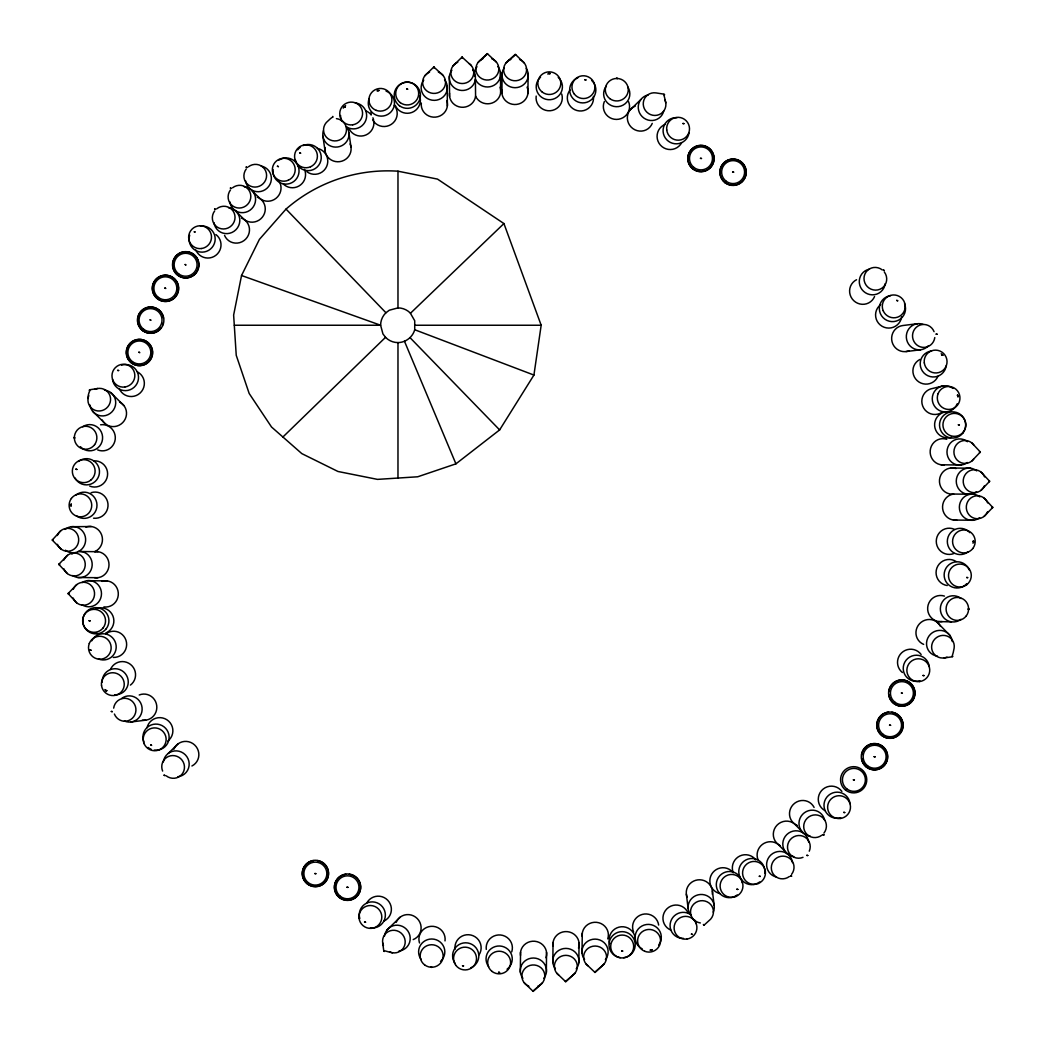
<?xml version="1.0" encoding="UTF-8"?>
<svg xmlns="http://www.w3.org/2000/svg" width="1045" height="1045" viewBox="0 0 1045 1045"><rect width="100%" height="100%" fill="white"/><g stroke="black" fill="none" stroke-linecap="round" stroke-linejoin="round"><path stroke-width="1.5" d="M89.138 390.229C91.333 389.485 87.832 392.358 88.028 398.498M501.913 93.397L502.109 73.268M527.921 93.606L528.117 73.49M520.345 972.229L520.541 952.099M546.352 972.438L546.548 952.322M552.844 962.615L553.04 942.499M578.852 962.824L579.048 942.708M582.013 953.327L582.287 933.185M952.87 656.365C951.12 656.691 952.609 657.044 954.137 648.122A11.495 11.168 -44.5 0 0 942.694 635.399A11.495 11.168 -44.5 0 0 931.827 649.232A11.495 11.168 -44.5 0 0 947.044 657.148M414.721 329.737L414.721 320.75L410.241 312.977A17.347 17.347 0 0 0 397.975 307.896L389.289 310.221L385.696 312.977A17.347 17.347 0 0 0 380.615 325.243L382.94 333.917L385.696 337.509A17.347 17.347 0 0 0 397.975 342.59C405.643 342.551 412.697 337.13 414.721 329.737L533.93 375.064L499.628 429.913L455.92 463.849L417.726 476.781L377.493 479.381L337.966 471.478L301.822 453.621L271.53 427.013L249.167 393.469L236.235 355.287L233.636 315.054L241.539 275.514L259.408 239.383L286.017 209.091A154.438 154.438 0 0 1 397.975 171.197L437.502 179.1L503.925 223.565L541.166 325.243L533.93 375.064M664.659 94.755C663.105 94.651 663.575 92.208 665.796 102.893M60.741 530.769L52.25 540.056L60.963 549.004M67.481 555.326L58.807 564.313L67.337 573.561M971.68 461.145L980.354 452.028L971.824 442.91M980.981 490.379L989.654 481.275L981.137 472.157M984.076 516.413L992.75 507.439L984.22 498.191M704.134 925.086L703.35 924.498L704.043 925.178L708.863 920.776A11.495 11.195 -7.7 0 0 709.085 903.011A11.495 11.195 -7.7 0 0 691.437 907.517A11.495 11.195 -7.7 0 0 700.346 922.944M58.899 564.065L59.761 564.313L58.899 564.679M76.781 584.573L68.108 593.547L76.638 602.795M989.471 481.732L988.701 481.262L989.563 481.04M992.645 507.674L991.796 507.295L992.659 507.073M332.806 116.4C333.107 118.281 334.139 114.767 327.96 120.972A11.495 11.195 -8.9 0 0 328.091 138.737A11.495 11.195 -8.9 0 0 345.647 133.878A11.495 11.195 -8.9 0 0 336.425 118.634M424.884 75.697L433.832 66.984L443.119 75.475M433.597 67.076L433.975 67.938L434.211 67.076M453.099 65.796L462.047 57.096L471.321 65.587M461.812 57.188L462.19 58.05L462.412 57.188M480.282 60.231L487.257 53.595L496.401 62.086M478.179 62.308L487.597 53.778M168.284 753.393L177.977 743.909M282.908 437.006L385.553 337.313M629.965 110.078L640.872 99.497M386.977 930.011L400.248 917.092M410.45 313.265L503.925 223.565M506.054 62.831L515.694 54.601M542.407 982.875L533.159 991.405L524.185 982.718M574.907 973.261L565.789 981.791L556.685 973.117M604.141 963.96L595.023 972.49L585.918 963.803M508.197 60.806L515.303 54.314L524.276 62.987M540.265 984.899L532.832 991.209M52.433 539.586L53.204 539.912L52.446 540.383M71.896 554.046L74.195 552.7M68.304 593.22L69.061 593.56L68.291 594.004M980.158 452.498L979.4 452.028L980.171 451.701M943.361 385.866L932.924 388.387A13.115 12.932 76.2 0 0 922.644 405.917A13.115 12.932 76.2 0 0 941.845 412.396M89.687 389.785L97.799 388.479M944.171 657.932L952.426 656.782M917.497 323.715L902.815 325.531A13.115 12.775 82.3 0 0 892.051 341.78A13.115 12.775 82.3 0 0 909.241 350.728M906.015 351.564L920.697 349.761M130.965 721.99L145.647 720.175M71.164 526.719L91.281 526.523M234.302 325.243L380.615 325.243L241.539 275.514M415.322 325.243L541.166 325.243M950.571 468.003L970.7 468.212M956.031 468.552A13.115 12.671 -89.5 0 0 939.507 479.773A13.115 12.671 -89.5 0 0 953.667 494.05L968.95 494.207M953.458 520.044L973.574 520.253M79.511 551.512L98.099 551.695M77.761 577.506L97.89 577.702M941.049 464.777L961.191 465.038M87.271 580.667L107.413 580.929M384.233 951.512C383.842 949.97 383.58 950.845 392.476 952.792M938.75 621.579L951.446 621.866M664.228 94.194L655.986 92.914A11.495 11.168 45.5 0 0 643.263 104.356A11.495 11.168 45.5 0 0 657.096 115.237A11.495 11.168 45.5 0 0 665.012 100.007M300.581 167.213L297.982 165.763L296.231 162.837A13.115 13.023 -60.5 0 1 295.291 159.558M251.584 190.294L260.179 198.733A13.115 12.827 -45.7 0 0 279.002 181.046M235.804 211.247L244.412 219.685A13.115 12.827 -45.7 0 0 263.536 215.44A13.115 12.827 -45.7 0 0 257.253 197.113M594.657 972.386L602.011 965.985A11.495 11.103 0.5 0 0 603.618 949.696A11.495 11.103 0.5 0 0 586.676 949.565A11.495 11.103 0.5 0 0 588.021 965.867M110.692 392.541L123.872 405.551M92.522 411.142L105.715 424.166M802.808 832.369L794.37 823.76A13.115 12.827 -44.5 0 0 775.468 827.131A13.115 12.827 -44.5 0 0 780.066 845.588M787.656 854.065L778.185 844.386A13.115 12.827 -44.5 0 0 758.004 859.695M936.973 622.102L949.905 635.373M410.032 337.666L499.628 429.913M286.017 209.091L385.958 312.782M565.332 981.608L572.764 975.298A11.495 11.103 0.5 0 0 574.384 959.01A11.495 11.103 0.5 0 0 557.442 958.866A11.495 11.103 0.5 0 0 558.788 975.181M737.234 894.951A13.115 13.023 -59.4 0 1 718.947 892.561A13.115 13.023 -59.4 0 1 721.455 874.195A13.115 13.023 -59.4 0 1 739.742 876.598L741.428 879.55A13.115 13.023 -59.4 0 1 742.29 882.855M404.441 341.179L455.92 463.849M348.886 132.48L350.989 147.123M322.918 136.203L325.021 150.846M382.666 942.825L383.802 951.081M712.39 890.967L714.205 905.649M686.356 894.154L688.172 908.85M474.482 76.128L474.443 72.823A13.115 12.671 -0.7 0 1 476.977 66.723M500.45 72.51L500.659 92.639M449.533 93.123A13.115 12.671 -0.7 0 0 460.989 107.204A13.115 12.671 -0.7 0 0 475.579 96.127L475.37 75.998L474.443 72.823A13.115 12.671 -0.7 0 0 472.706 69.976M449.363 76.311L449.572 96.427M447.221 85.873L447.365 106.015M397.975 171.197L397.975 307.896M397.975 342.59L397.975 478.061M954.033 553.471A13.115 12.919 -89.5 0 1 936.268 541.205A13.115 12.919 -89.5 0 1 954.242 529.24M968.023 551.917A13.115 12.919 -89.5 0 1 950.153 549.644A13.115 12.919 -89.5 0 1 951.877 531.448A13.115 12.919 -89.5 0 1 969.851 532.663M973.156 540.97A13.115 12.919 -89.5 0 1 973.039 543.256M888.929 691.294A13.115 13.115 0 0 1 909.059 682.111A13.115 13.115 0 0 1 908.876 704.239A13.115 13.115 0 0 1 888.903 694.716M720.005 893.579A13.115 13.023 -59.4 0 1 711.632 874.26A13.115 13.023 -59.4 0 1 732.558 871.948M739.742 876.598A13.115 13.023 -59.4 0 1 750.179 858.598A13.115 13.023 -59.4 0 1 764.744 873.267M759.715 881.954A13.115 13.023 -59.4 0 1 741.428 879.55M733.29 872.81A13.115 13.023 -59.4 0 1 755.757 859.813M803.004 857.344A11.495 11.234 -44.5 0 1 787.564 848.37A11.495 11.234 -44.5 0 1 800.561 835.595A11.495 11.234 -44.5 0 1 809.274 851.179M793.821 856.613A13.115 12.827 -44.5 0 1 782.809 843.224A13.115 12.827 -44.5 0 1 795.441 830.801A13.115 12.827 -44.5 0 1 808.647 842.022M776.513 877.055A13.115 12.827 -44.5 0 1 766.69 863.105A13.115 12.827 -44.5 0 1 779.622 851.414A13.115 12.827 -44.5 0 1 792.463 862.647M810.006 835.987A13.115 12.827 -44.5 0 1 798.981 822.977A13.115 12.827 -44.5 0 1 810.894 810.228A13.115 12.827 -44.5 0 1 824.675 820.286M797.27 825.445A13.115 12.827 -44.5 0 1 793.077 804.702A13.115 12.827 -44.5 0 1 814.094 807.419M555.391 968.702A13.115 12.671 0.5 0 1 557.076 951.655A13.115 12.671 0.5 0 1 574.802 951.799A13.115 12.671 0.5 0 1 576.2 968.872M553.014 945.803A13.115 12.671 0.5 0 1 567.278 931.644A13.115 12.671 0.5 0 1 578.512 948.168M919.927 680.791A13.115 13.01 -44.2 0 1 903.559 671.282A13.115 13.01 -44.2 0 1 914.14 655.411A13.115 13.01 -44.2 0 1 929.279 666.775M902.384 672.51A13.115 13.01 -44.2 0 1 901.561 652.89A13.115 13.01 -44.2 0 1 921.128 654.483M891.894 712.246A13.115 13.115 0 0 1 902.658 728.927A13.115 13.115 0 0 1 884.592 737.156A13.115 13.115 0 0 1 879.067 718.098M879.733 717.17A13.115 13.115 0 0 1 884.109 713.552M885.154 713.082A13.115 13.115 0 0 1 888.472 712.22M979.661 517.706A13.115 12.671 -89.5 0 1 962.615 516.021A13.115 12.671 -89.5 0 1 962.758 498.295A13.115 12.671 -89.5 0 1 979.831 496.897M987.603 511.723A11.495 11.103 -89.5 0 1 970.557 516.308A11.495 11.103 -89.5 0 1 970.714 498.073A11.495 11.103 -89.5 0 1 987.682 502.932M956.763 520.083A13.115 12.671 -89.5 0 1 942.642 508.667A13.115 12.671 -89.5 0 1 953.667 494.05M976.566 491.672A13.115 12.671 -89.5 0 1 959.519 489.987A13.115 12.671 -89.5 0 1 959.663 472.262A13.115 12.671 -89.5 0 1 976.735 470.864M821.788 835.229A11.495 11.234 -44.5 0 1 803.918 828.724A11.495 11.234 -44.5 0 1 817.726 815.139A11.495 11.234 -44.5 0 1 823.93 833.126M861.642 754.921A13.115 13.115 0 0 1 881.758 745.738A13.115 13.115 0 0 1 881.575 767.866A13.115 13.115 0 0 1 861.602 758.343M840.676 817.712A13.115 13.01 -44.2 0 1 824.309 808.203A13.115 13.01 -44.2 0 1 834.89 792.345A13.115 13.01 -44.2 0 1 850.029 803.696M825.027 810.685A13.115 13.01 -44.2 0 1 821.527 790.647A13.115 13.01 -44.2 0 1 841.878 791.405M303.037 145.582A13.115 13.023 -60.5 0 1 319.692 151.29A13.115 13.023 -60.5 0 1 315.381 168.467A13.115 13.023 -60.5 0 1 297.982 165.763A13.115 13.023 -60.5 0 1 287.897 183.972A13.115 13.023 -60.5 0 1 273.032 169.59M297.734 149.827A13.115 13.023 -60.5 0 1 300.111 147.358M278.819 160.133A13.115 13.023 -60.5 0 1 296.231 162.837M317.353 148.377A13.115 13.023 -60.5 0 1 326.641 166.508A13.115 13.023 -60.5 0 1 306.943 171.772M304.5 169.408A13.115 13.023 -60.5 0 1 283.038 183.711M620.286 957.677A13.115 13.076 0.5 0 1 611.103 937.613A13.115 13.076 0.5 0 1 633.231 937.796A13.115 13.076 0.5 0 1 623.708 957.703M609.705 943.635A13.115 13.076 0.5 0 1 621.213 926.771A13.115 13.076 0.5 0 1 635.229 941.61M937.496 656.142A13.115 12.749 -44.5 0 1 926.549 642.832A13.115 12.749 -44.5 0 1 939.181 630.396A13.115 12.749 -44.5 0 1 952.322 641.552M923.662 644.386A13.115 12.749 -44.5 0 1 919.535 623.734A13.115 12.749 -44.5 0 1 940.487 626.373M789.406 876.481A11.495 11.234 -44.5 0 1 771.523 869.976A11.495 11.234 -44.5 0 1 785.344 856.391A11.495 11.234 -44.5 0 1 791.548 874.378M695.225 920.397A13.115 12.945 -44.5 0 1 696.061 923.689M683.495 938.384A13.115 12.945 -44.5 0 1 670.733 921.429A13.115 12.945 -44.5 0 1 691.189 915.041M670.812 930.089A13.115 12.945 -44.5 0 1 666.893 908.823A13.115 12.945 -44.5 0 1 688.08 913.095M582.261 936.49A13.115 12.671 0.5 0 1 596.525 922.33A13.115 12.671 0.5 0 1 607.746 938.867M584.56 959.401A13.115 12.671 0.5 0 1 586.245 942.368A13.115 12.671 0.5 0 1 603.971 942.512A13.115 12.671 0.5 0 1 605.382 959.571M966.651 583.802A13.115 12.997 -74.5 0 1 946.979 583.11A13.115 12.997 -74.5 0 1 950.597 563.595A13.115 12.997 -74.5 0 1 969.224 569.943M947.24 585.54A13.115 12.997 -74.5 0 1 936.895 567.997A13.115 12.997 -74.5 0 1 956.175 561.544M633.597 931.983A13.115 12.932 -13.8 0 1 642.231 914.427A13.115 12.932 -13.8 0 1 658.663 925.06M642.218 948.886A13.115 12.932 -13.8 0 1 636.928 930.821A13.115 12.932 -13.8 0 1 655.515 926.536A13.115 12.932 -13.8 0 1 658.65 945.085M652.211 949.631A13.115 12.932 -13.8 0 1 649.99 950.14M248.318 166.873A11.495 11.234 -45.7 0 1 266.331 173.013A11.495 11.234 -45.7 0 1 252.785 186.872A11.495 11.234 -45.7 0 1 246.228 169.016M261.198 166.037A13.115 12.827 -45.7 0 1 271.308 179.792A13.115 12.827 -45.7 0 1 258.598 191.731A13.115 12.827 -45.7 0 1 245.549 180.759M244.308 186.82A13.115 12.827 -45.7 0 1 255.581 199.987A13.115 12.827 -45.7 0 1 243.198 212.657A13.115 12.827 -45.7 0 1 229.769 201.711M76.076 494.964A13.115 12.919 89.3 0 1 93.488 496.297A13.115 12.919 89.3 0 1 93.697 514.022A13.115 12.919 89.3 0 1 76.324 515.773M71.164 506.002A13.115 12.919 89.3 0 1 71.23 503.716M91.085 492.717A13.115 12.919 89.3 0 1 107.975 503.873A13.115 12.919 89.3 0 1 93.58 518.202M419.737 96.127A13.115 13.076 -0.7 0 1 411.913 112.442A13.115 13.076 -0.7 0 1 395.219 105.349M451.897 70.224A13.115 12.671 -0.7 0 0 457.501 89.57A13.115 12.671 -0.7 0 0 475.41 79.316A13.115 12.671 -0.7 0 0 494.154 85.207A13.115 12.671 -0.7 0 0 497.786 66.488M469.179 63.562A11.495 11.103 -0.7 0 1 470.145 80.53A11.495 11.103 -0.7 0 1 452.668 78.519A11.495 11.103 -0.7 0 1 457.775 62.243M163.373 322.787A13.115 13.115 0 0 1 162.707 324.982M161.034 327.96A13.115 13.115 0 0 1 158.644 330.416M157.717 331.082A13.115 13.115 0 0 1 138.632 325.609A13.115 13.115 0 0 1 146.809 307.53A13.115 13.115 0 0 1 163.516 318.242M65.378 550.206A13.115 12.671 89.3 0 0 71.465 552.727L74.783 552.687A13.115 12.671 89.3 0 0 84.619 534.557A13.115 12.671 89.3 0 0 65.13 529.397M57.305 535.523A11.495 11.103 89.3 0 1 74.26 530.612A11.495 11.103 89.3 0 1 74.469 548.834A11.495 11.103 89.3 0 1 57.41 544.327M85.821 527.085A13.115 12.671 89.3 0 1 101.639 534.909A13.115 12.671 89.3 0 1 94.781 551.603M216.759 208.765A11.495 11.234 -45.7 0 1 234.772 214.904A11.495 11.234 -45.7 0 1 221.24 228.764A11.495 11.234 -45.7 0 1 214.669 210.907M228.528 207.759A13.115 12.827 -45.7 0 1 239.801 220.926A13.115 12.827 -45.7 0 1 227.418 233.61A13.115 12.827 -45.7 0 1 213.99 222.65M241.473 218.052A13.115 12.827 -45.7 0 1 245.693 239.122A13.115 12.827 -45.7 0 1 224.544 235.399M232.539 187.813A11.495 11.234 -45.7 0 1 250.552 193.965A11.495 11.234 -45.7 0 1 237.006 207.824A11.495 11.234 -45.7 0 1 230.449 189.968M197.779 269.636A13.115 13.115 0 0 1 175.534 273.15A13.115 13.115 0 0 1 182.993 251.897A13.115 13.115 0 0 1 198.158 268.552M121.586 365.136A13.115 13.01 -45.3 0 1 138.136 374.319A13.115 13.01 -45.3 0 1 127.869 390.399A13.115 13.01 -45.3 0 1 112.507 379.348M137.365 371.85A13.115 13.01 -45.3 0 1 140.082 393.064A13.115 13.01 -45.3 0 1 119.208 388.531M960.969 619.319A13.115 12.867 -88.8 0 1 943.674 617.686A13.115 12.867 -88.8 0 1 943.779 599.961A13.115 12.867 -88.8 0 1 961.1 598.511M942.107 621.592A13.115 12.867 -88.8 0 1 927.699 607.367A13.115 12.867 -88.8 0 1 944.445 596.094M438.351 72.04A11.495 11.103 -0.7 0 1 443.276 88.982A11.495 11.103 -0.7 0 1 425.054 89.204A11.495 11.103 -0.7 0 1 429.56 72.144M446.803 100.555A13.115 12.671 -0.7 0 1 435.634 117.118A13.115 12.671 -0.7 0 1 421.318 103.024M444.556 79.851A13.115 12.671 -0.7 0 1 443.211 96.924A13.115 12.671 -0.7 0 1 425.498 97.133A13.115 12.671 -0.7 0 1 423.747 80.099M355.248 102.906A13.115 12.945 -45.7 0 1 365.685 120.632A13.115 12.945 -45.7 0 1 345.738 126.34M341.597 121.063A13.115 12.945 -45.7 0 1 340.592 115.525M343.23 108.118A13.115 12.945 -45.7 0 1 345.621 105.663M372.908 117.811A13.115 12.945 -45.7 0 1 373.601 119.966M373.81 121.089A13.115 12.945 -45.7 0 1 349.37 129.24M365.815 110.888A13.115 12.945 -45.7 0 1 371.197 114.898M491.646 58.651A11.495 11.103 -0.7 0 1 496.571 75.606A11.495 11.103 -0.7 0 1 478.336 75.815A11.495 11.103 -0.7 0 1 482.855 58.755M500.098 87.179A13.115 12.671 -0.7 0 1 492.26 102.985A13.115 12.671 -0.7 0 1 475.579 96.127M200.47 226.151A13.115 13.01 -45.3 0 1 215.179 239.214A13.115 13.01 -45.3 0 1 199.987 251.989A13.115 13.01 -45.3 0 1 189.681 235.216M215.949 234.576A13.115 13.01 -45.3 0 1 215.871 255.307A13.115 13.01 -45.3 0 1 195.872 250.042M100.594 424.779A13.115 12.867 -90 0 1 115.224 439.279A13.115 12.867 -90 0 1 97.707 449.938M82.673 426.752A13.115 12.867 -90 0 1 100.059 429.874A13.115 12.867 -90 0 1 98.008 447.756A13.115 12.867 -90 0 1 80.387 446.698M94.938 389.328A11.495 11.168 -45.7 0 1 110.483 397.91A11.495 11.168 -45.7 0 1 97.747 410.946A11.495 11.168 -45.7 0 1 88.799 395.611M104.513 390.138A13.115 12.749 -45.7 0 1 115.708 403.226A13.115 12.749 -45.7 0 1 103.337 415.91A13.115 12.749 -45.7 0 1 89.974 405.029M119.6 402.064A13.115 12.749 -45.7 0 1 122.722 422.598A13.115 12.749 -45.7 0 1 102.123 419.959M173.457 298.609A13.115 13.115 0 0 1 152.426 290.536A13.115 13.115 0 0 1 169.512 275.854A13.115 13.115 0 0 1 174.319 297.864M346.914 127.307A13.115 12.775 -8.9 0 1 337.705 146.979A13.115 12.775 -8.9 0 1 323.375 130.677M350.088 143.923A13.115 12.775 -8.9 0 1 339.808 161.635A13.115 12.775 -8.9 0 1 325.008 147.502M394.305 105.375A13.115 12.932 -15 0 1 391.418 124.277A13.115 12.932 -15 0 1 372.634 119.927M371.027 114.558A13.115 12.932 -15 0 1 371.079 112.298M386.075 91.085A13.115 12.932 -15 0 1 393.599 107.766A13.115 12.932 -15 0 1 376.657 115.303A13.115 12.932 -15 0 1 369.146 98.622M377.114 90.98A13.115 12.932 -15 0 1 379.335 90.419M78.466 461.472A13.115 12.997 -75.7 0 1 97.172 464.254A13.115 12.997 -75.7 0 1 93.253 482.934A13.115 12.997 -75.7 0 1 75.005 477.983M93.906 460.858A13.115 12.997 -75.7 0 1 107.439 476.037A13.115 12.997 -75.7 0 1 89.752 486.121M663.823 110.665A13.115 12.749 45.5 0 1 650.317 120.475A13.115 12.749 45.5 0 1 638.286 108.249A13.115 12.749 45.5 0 1 648.305 94.899M652.25 123.401A13.115 12.749 45.5 0 1 631.18 127.124A13.115 12.749 45.5 0 1 635.255 106.12M984.521 485.69A11.495 11.103 -89.5 0 1 967.474 490.275A11.495 11.103 -89.5 0 1 967.618 472.04A11.495 11.103 -89.5 0 1 984.586 476.899M526.223 68.317A13.115 12.671 0.5 0 1 523.597 84.684A13.115 12.671 0.5 0 1 506.446 84.54A13.115 12.671 0.5 0 1 504.095 68.134M519.587 59.447A11.495 11.103 0.5 0 1 524.172 76.494A11.495 11.103 0.5 0 1 505.937 76.35A11.495 11.103 0.5 0 1 510.796 59.382M527.085 87.101A13.115 12.671 0.5 0 1 516.53 104.422A13.115 12.671 0.5 0 1 501.94 90.079M147.018 727.79A13.115 13.023 30.6 0 1 166.821 719.718A13.115 13.023 30.6 0 1 167.775 741.075M143.936 742.068A13.115 13.023 30.6 0 1 153.171 724.381A13.115 13.023 30.6 0 1 169.107 736.634A13.115 13.023 30.6 0 1 154.32 750.062M151.029 749.16A13.115 13.023 30.6 0 1 148.063 747.449M95.892 608.739A13.115 13.076 -89.5 0 1 112.912 615.975A13.115 13.076 -89.5 0 1 105.702 633.061M98.975 633.884A13.115 13.076 -89.5 0 1 95.683 632.97M73.254 589.262A11.495 11.103 -89.5 0 1 90.301 584.678A11.495 11.103 -89.5 0 1 90.144 602.913A11.495 11.103 -89.5 0 1 73.176 598.053M101.94 581.386A13.115 12.671 -89.5 0 1 118.281 592.881A13.115 12.671 -89.5 0 1 103.886 606.91M82.098 582.574A13.115 12.671 -89.5 0 1 98.465 585.187A13.115 12.671 -89.5 0 1 98.334 602.338A13.115 12.671 -89.5 0 1 81.915 604.689M91.712 640.872A13.115 12.932 76.2 0 1 108.771 635.033A13.115 12.932 76.2 0 1 115.133 652.171A13.115 12.932 76.2 0 1 98.452 658.99M105.702 633.975A13.115 12.932 76.2 0 1 126.001 640.337A13.115 12.932 76.2 0 1 113.291 657.436M162.628 771.079A11.495 11.234 45.5 0 1 172.582 755.574A11.495 11.234 45.5 0 1 183.959 770.57A11.495 11.234 45.5 0 1 166.22 775.821M163.347 761.896A13.115 12.827 45.5 0 1 176.749 750.885A13.115 12.827 45.5 0 1 189.171 763.529A13.115 12.827 45.5 0 1 177.95 776.735M173.901 749.16A13.115 12.827 45.5 0 1 194.631 744.967A13.115 12.827 45.5 0 1 191.927 765.985M904.526 303.651A13.115 13.023 30.6 0 1 896.388 321.05A13.115 13.023 30.6 0 1 879.655 311.345A13.115 13.023 30.6 0 1 890.719 295.63M901.639 316.792A13.115 13.023 30.6 0 1 882.124 326.301A13.115 13.023 30.6 0 1 880.687 304.631M628.594 101.705A13.115 12.867 1.2 0 1 616.38 119.417A13.115 12.867 1.2 0 1 604.35 101.561M627.836 87.009A13.115 12.867 1.2 0 1 624.975 103.873A13.115 12.867 1.2 0 1 607.563 103.024A13.115 12.867 1.2 0 1 606.387 85.964M689.06 132.78A13.115 13.01 45.8 0 1 674.613 143.727A13.115 13.01 45.8 0 1 663.131 129.502A13.115 13.01 45.8 0 1 676.925 117.732M681.627 142.786A13.115 13.01 45.8 0 1 660.375 145.072A13.115 13.01 45.8 0 1 665.325 124.29M488.681 966.677A13.115 12.919 0.5 0 1 491.254 948.586A13.115 12.919 0.5 0 1 509.62 951.12A13.115 12.919 0.5 0 1 507.06 969.211M486.265 949.422A13.115 12.919 0.5 0 1 500.529 934.988A13.115 12.919 0.5 0 1 511.75 951.838M349.304 874.312A13.115 13.115 0 0 1 358.487 894.442A13.115 13.115 0 0 1 336.359 894.259A13.115 13.115 0 0 1 345.882 874.286M520.514 955.417A13.115 12.671 0.5 0 1 534.779 941.258A13.115 12.671 0.5 0 1 546.012 957.782M522.892 978.303A13.115 12.671 0.5 0 1 524.577 961.269A13.115 12.671 0.5 0 1 542.303 961.413A13.115 12.671 0.5 0 1 543.7 978.473M528.875 986.258A11.495 11.103 0.5 0 1 524.29 969.211A11.495 11.103 0.5 0 1 542.525 969.368A11.495 11.103 0.5 0 1 537.666 986.336M690.04 914.061A13.115 12.775 -7.7 0 1 700.202 894.507A13.115 12.775 -7.7 0 1 713.239 912.207M687.192 897.381A13.115 12.775 -7.7 0 1 697.825 879.877A13.115 12.775 -7.7 0 1 712.35 894.298M359.807 918.581A13.115 13.01 45.8 0 1 370.426 902.005A13.115 13.01 45.8 0 1 385.37 915.067A13.115 13.01 45.8 0 1 370.413 927.842M366.834 902.932A13.115 13.01 45.8 0 1 387.708 900.215A13.115 13.01 45.8 0 1 384.181 920.958M455.254 963.621A13.115 12.997 15.5 0 1 458.729 944.758A13.115 12.997 15.5 0 1 477.369 949.918A13.115 12.997 15.5 0 1 470.642 967.879M455.032 949.291A13.115 12.997 15.5 0 1 470.955 935.053A13.115 12.997 15.5 0 1 479.054 954.83M63.941 560.015A11.495 11.103 -89.5 0 1 80.987 555.444A11.495 11.103 -89.5 0 1 80.844 573.666A11.495 11.103 -89.5 0 1 63.876 568.807M94.795 551.669A13.115 12.671 -89.5 0 1 109.007 564.783A13.115 12.671 -89.5 0 1 94.586 577.676M77.983 551.499A13.115 12.671 -89.5 0 1 91.869 567.448A13.115 12.671 -89.5 0 1 72.627 575.521M421.266 959.623A13.115 12.867 1.2 0 1 423.486 941.832A13.115 12.867 1.2 0 1 441.682 943.504A13.115 12.867 1.2 0 1 440.52 961.4M419.489 942.956A13.115 12.867 1.2 0 1 430.945 926.34A13.115 12.867 1.2 0 1 445.013 940.905M317.184 860.623A13.115 13.115 0 0 1 326.353 880.752A13.115 13.115 0 0 1 304.239 880.569A13.115 13.115 0 0 1 313.748 860.597M558.239 77.356A13.115 12.919 0.5 0 1 558.644 95.892A13.115 12.919 0.5 0 1 539.821 95.735A13.115 12.919 0.5 0 1 540.526 77.212M547.698 73.986A13.115 12.919 0.5 0 1 549.983 73.908M561.727 94.076A13.115 12.919 0.5 0 1 550.219 110.744A13.115 12.919 0.5 0 1 536.189 96.075M928.469 345.712A13.115 12.775 82.3 0 1 911.867 347.489A13.115 12.775 82.3 0 1 907.622 330.873A13.115 12.775 82.3 0 1 923.009 324.29M934.792 337.574A11.495 11.195 82.3 0 1 918.477 346.052A11.495 11.195 82.3 0 1 916.191 327.372A11.495 11.195 82.3 0 1 934.073 331.67M593.429 96.427A13.115 12.997 15.5 0 1 576.958 110.522A13.115 12.997 15.5 0 1 570.074 89.961M591.666 80.4A13.115 12.997 15.5 0 1 590.974 100.072A13.115 12.997 15.5 0 1 571.458 96.453A13.115 12.997 15.5 0 1 577.82 77.839M951.499 437.359A13.115 13.076 -89.5 0 1 934.635 425.851A13.115 13.076 -89.5 0 1 949.487 411.821M944.366 464.803A13.115 12.671 -89.5 0 1 930.207 450.539A13.115 12.671 -89.5 0 1 946.731 439.305M967.278 462.491A13.115 12.671 -89.5 0 1 950.232 460.806A13.115 12.671 -89.5 0 1 950.375 443.08A13.115 12.671 -89.5 0 1 967.448 441.682M973.744 459.042A11.495 11.103 -89.5 0 1 957.429 460.375A11.495 11.103 -89.5 0 1 957.573 443.446A11.495 11.103 -89.5 0 1 973.862 445.052M946.156 365.841A13.115 12.945 45.5 0 1 932.636 376.958A13.115 12.945 45.5 0 1 920.214 364.326A13.115 12.945 45.5 0 1 931.552 351.002M941.192 353.733A13.115 12.945 45.5 0 1 942.864 355.287M937.966 376.252A13.115 12.945 45.5 0 1 917.105 380.563A13.115 12.945 45.5 0 1 919.94 359.441M396.212 922.317A13.115 12.749 45.5 0 1 417.282 918.581A13.115 12.749 45.5 0 1 413.206 939.586M384.455 936.15A13.115 12.749 45.5 0 1 397.766 925.204A13.115 12.749 45.5 0 1 410.202 937.835A13.115 12.749 45.5 0 1 399.046 950.976M383.45 945.699A11.495 11.168 45.5 0 1 392.345 930.324A11.495 11.168 45.5 0 1 405.12 943.321A11.495 11.168 45.5 0 1 389.615 951.969M885.115 283.822A13.115 12.827 45.5 0 1 872.092 294.834A13.115 12.827 45.5 0 1 859.343 282.934A13.115 12.827 45.5 0 1 869.401 269.153M884.344 272.027A11.495 11.234 45.5 0 1 877.839 289.909A11.495 11.234 45.5 0 1 864.254 276.102A11.495 11.234 45.5 0 1 882.241 269.897M874.56 296.545A13.115 12.827 45.5 0 1 853.83 300.751A13.115 12.827 45.5 0 1 856.534 279.733M957.207 403.801A13.115 12.932 76.2 0 1 939.35 410.502A13.115 12.932 76.2 0 1 934.204 391.862A13.115 12.932 76.2 0 1 952.962 388.413M957.494 394.84A13.115 12.932 76.2 0 1 958.004 397.074M102.201 682.137A13.115 12.945 45.5 0 1 115.068 668.722A13.115 12.945 45.5 0 1 128.261 682.137A13.115 12.945 45.5 0 1 114.636 694.768M106.407 691.241A13.115 12.945 45.5 0 1 104.879 689.543M110.496 669.453A13.115 12.945 45.5 0 1 130.481 664.398A13.115 12.945 45.5 0 1 130.442 685.076M113.67 708.131A11.495 11.195 82.3 0 1 129.985 699.654A11.495 11.195 82.3 0 1 132.271 718.333A11.495 11.195 82.3 0 1 114.388 714.035M121.638 698.478A13.115 12.775 82.3 0 1 142.042 707.426A13.115 12.775 82.3 0 1 124.407 721.024M139.22 694.99A13.115 12.775 82.3 0 1 156.724 705.61A13.115 12.775 82.3 0 1 142.316 720.136M105.832 690.484L106.825 690.627L105.832 690.484M941.636 355.078L942.629 355.222L941.636 355.078M117.628 370.4L118.621 370.518L117.628 370.4M194.292 231.912L195.271 232.029L194.331 231.781M111.332 711.462L112.298 711.606L111.332 711.462M430.945 967.226L431.925 967.356L430.945 967.226M462.543 965.75L463.523 965.894L462.543 965.75M584.939 79.825L585.918 79.956L584.939 79.825M616.537 78.349L617.517 78.493L616.537 78.349M736.843 889.269L737.835 889.399L736.843 889.269M759.323 876.272L760.303 876.402L759.323 876.272M936.163 334.113L937.13 334.256L936.163 334.113M968.153 609.091L969.12 609.235L968.153 609.091M89.086 620.73L90.079 620.874L89.086 620.73M314.858 873.542L315.851 873.685L314.858 873.542M346.992 887.231L347.972 887.375L346.992 887.231M498.583 972.32L499.575 972.464L498.583 972.32M548.886 73.254L549.879 73.385L548.886 73.254M621.657 950.937L622.65 951.081L621.657 950.937M700.49 158.331L701.469 158.474L700.49 158.331M732.61 172.033L733.603 172.164L732.61 172.033M853.399 779.805L854.392 779.936L853.399 779.805M874.129 756.671L875.122 756.815L874.129 756.671M889.569 725.165L890.562 725.308L889.569 725.165M901.417 693.044L902.41 693.188L901.456 692.913M958.383 424.832L959.375 424.975L958.383 424.832M973.261 541.454L974.227 541.584L973.261 541.454M966.677 577.493L967.657 577.637L966.677 577.493M691.411 934.204L692.391 934.334L691.45 934.073M364.561 922.056L365.541 922.212L364.561 922.056M682.921 123.493L683.9 123.65L682.921 123.493M790.621 875.997L791.587 876.128L790.621 875.997M806.805 855.372L807.785 855.502L806.805 855.372M823.003 834.759L823.982 834.877L823.003 834.759M843.746 812.396L844.726 812.54L843.746 812.396M922.996 675.475L923.976 675.619L922.996 675.475M377.467 90.353L378.408 90.693L377.532 90.236M73.855 437.555L74.77 437.92L73.855 437.555M70.106 505.284L71.021 505.649L70.106 505.284M277.447 166.233L278.375 166.599L277.447 166.233M299.654 152.792L300.581 153.145L299.654 152.792M90.066 649.846L90.98 650.225L90.066 649.846M957.481 395.48L958.396 395.859L957.481 395.48M75.958 469.114L76.873 469.479L75.958 469.114M138.867 352.269L139.795 352.648L138.933 352.165M150.075 319.914L151.002 320.292L150.14 319.809M164.888 288.106L165.815 288.472L164.94 287.989M185.148 264.568L186.01 265.051L185.213 264.45M406.688 88.812L407.615 89.178L406.688 88.812M344.184 106.956L345.098 107.321L344.184 106.956M214.617 209.026L215.531 209.392L214.617 209.026M230.396 188.087L231.311 188.44L230.396 188.087M246.176 167.135L247.09 167.5L246.176 167.135M650.93 949.892L651.845 950.258L650.983 949.774M164.078 775.181L164.979 775.573L164.078 775.181M883.482 270.132L884.331 270.642L883.534 270.028M150.793 744.928L151.656 745.425L150.859 744.824M896.741 300.398L897.668 300.777L896.741 300.398M972.804 548.507A11.495 11.325 -89.5 0 0 965.462 530.063A11.495 11.325 -89.5 0 0 953.393 545.751A11.495 11.325 -89.5 0 0 972.804 548.507M893.619 703.35A13.115 13.115 0 0 0 914.675 694.834A13.115 13.115 0 0 0 896.767 680.857A13.115 13.115 0 0 0 893.619 703.35M894.847 702.175A11.495 11.495 0 0 0 913.291 694.703A11.495 11.495 0 0 0 897.616 682.463A11.495 11.495 0 0 0 894.847 702.175M735.863 896.505A11.495 11.404 -59.4 0 0 738.541 876.807A11.495 11.404 -59.4 0 0 720.214 884.423A11.495 11.404 -59.4 0 0 735.863 896.505M758.33 883.495A11.495 11.404 -59.4 0 0 761.021 863.797A11.495 11.404 -59.4 0 0 742.681 871.425A11.495 11.404 -59.4 0 0 758.33 883.495M846.829 788.923A11.495 11.495 0 0 0 865.273 781.464A11.495 11.495 0 0 0 849.585 769.224A11.495 11.495 0 0 0 846.829 788.923M845.588 790.111A13.115 13.115 0 0 0 866.645 781.595A13.115 13.115 0 0 0 848.749 767.618A13.115 13.115 0 0 0 845.588 790.111M919.522 681.575A11.495 11.39 -44.2 0 0 927.542 663.392A11.495 11.39 -44.2 0 0 907.844 665.678A11.495 11.39 -44.2 0 0 919.522 681.575M881.771 735.484A13.115 13.115 0 0 0 902.828 726.954A13.115 13.115 0 0 0 884.919 712.977A13.115 13.115 0 0 0 881.771 735.484M882.999 734.295A11.495 11.495 0 0 0 901.443 726.837A11.495 11.495 0 0 0 885.768 714.584A11.495 11.495 0 0 0 882.999 734.295M867.559 765.802A11.495 11.495 0 0 0 886.003 758.343A11.495 11.495 0 0 0 870.315 746.091A11.495 11.495 0 0 0 867.559 765.802M866.318 766.978A13.115 13.115 0 0 0 887.375 758.461A13.115 13.115 0 0 0 869.479 744.484A13.115 13.115 0 0 0 866.318 766.978M840.284 818.496A11.495 11.39 -44.2 0 0 848.292 800.313A11.495 11.39 -44.2 0 0 828.594 802.599A11.495 11.39 -44.2 0 0 840.284 818.496M310.522 166.782A11.495 11.404 -60.5 0 0 312.808 147.045A11.495 11.404 -60.5 0 0 294.638 155.026A11.495 11.404 -60.5 0 0 310.522 166.782M131.474 362.955A13.115 13.115 0 0 0 152.361 354.02A13.115 13.115 0 0 0 134.178 340.396A13.115 13.115 0 0 0 131.474 362.955M131.709 363.046A13.115 13.115 0 0 0 152.596 354.111A13.115 13.115 0 0 0 134.413 340.5A13.115 13.115 0 0 0 131.709 363.046M132.454 361.648A11.495 11.495 0 0 0 150.741 353.824A11.495 11.495 0 0 0 134.818 341.898A11.495 11.495 0 0 0 132.454 361.648M615.126 955.535A11.495 11.456 0.5 0 0 633.57 948.102A11.495 11.456 0.5 0 0 617.882 935.889A11.495 11.456 0.5 0 0 615.126 955.535M686.826 939.076A11.495 11.338 -44.5 0 0 694.664 920.828A11.495 11.338 -44.5 0 0 675.031 923.375A11.495 11.338 -44.5 0 0 686.826 939.076M966.743 584.704A11.495 11.39 -74.5 0 0 964.378 564.966A11.495 11.39 -74.5 0 0 948.586 576.984A11.495 11.39 -74.5 0 0 966.743 584.704M644.752 951.29A11.495 11.325 -13.8 0 0 660.466 939.155A11.495 11.325 -13.8 0 0 642.061 931.853A11.495 11.325 -13.8 0 0 644.752 951.29M71.36 498.465A11.495 11.325 89.3 0 0 79.08 516.752A11.495 11.325 89.3 0 0 90.824 500.829A11.495 11.325 89.3 0 0 71.36 498.465M399.451 105.741A13.115 13.076 -0.7 0 0 420.338 96.832A13.115 13.076 -0.7 0 0 402.155 83.26A13.115 13.076 -0.7 0 0 399.451 105.741M400.313 102.671A11.495 11.456 -0.7 0 0 418.601 94.86A11.495 11.456 -0.7 0 0 402.678 82.973A11.495 11.456 -0.7 0 0 400.313 102.671M143.648 329.293A11.495 11.495 0 0 0 161.949 321.468A11.495 11.495 0 0 0 146.013 309.542A11.495 11.495 0 0 0 143.648 329.293M142.904 330.69A13.115 13.115 0 0 0 163.791 321.755A13.115 13.115 0 0 0 145.608 308.144A13.115 13.115 0 0 0 142.904 330.69M177.977 275.344A13.115 13.115 0 0 0 198.863 266.41A13.115 13.115 0 0 0 180.68 252.785A13.115 13.115 0 0 0 177.977 275.344M178.721 273.947A11.495 11.495 0 0 0 197.009 266.122A11.495 11.495 0 0 0 181.085 254.196A11.495 11.495 0 0 0 178.721 273.947M124.864 387.016A11.495 11.39 -45.3 0 0 132.519 368.676A11.495 11.39 -45.3 0 0 112.86 371.354A11.495 11.39 -45.3 0 0 124.864 387.016M966.233 615.962A11.495 11.26 -88.8 0 0 958.879 597.544A11.495 11.26 -88.8 0 0 946.914 613.271A11.495 11.26 -88.8 0 0 966.233 615.962M352.714 124.812A11.495 11.338 -45.7 0 0 360.185 106.407A11.495 11.338 -45.7 0 0 340.592 109.333A11.495 11.338 -45.7 0 0 352.714 124.812M201.528 248.527A11.495 11.39 -45.3 0 0 209.17 230.187A11.495 11.39 -45.3 0 0 189.524 232.865A11.495 11.39 -45.3 0 0 201.528 248.527M94.651 444.608A11.495 11.26 -90 0 0 86.918 426.334A11.495 11.26 -90 0 0 75.266 442.296A11.495 11.26 -90 0 0 94.651 444.608M157.717 298.883A13.115 13.115 0 0 0 178.604 289.948A13.115 13.115 0 0 0 160.421 276.324A13.115 13.115 0 0 0 157.717 298.883M158.461 297.485A11.495 11.495 0 0 0 176.749 289.661A11.495 11.495 0 0 0 160.826 277.735A11.495 11.495 0 0 0 158.461 297.485M288.302 180.236A11.495 11.404 -60.5 0 0 290.601 160.486A11.495 11.404 -60.5 0 0 272.418 168.48A11.495 11.404 -60.5 0 0 288.302 180.236M376.291 110.391A11.495 11.325 -15 0 0 391.757 97.943A11.495 11.325 -15 0 0 373.209 91.006A11.495 11.325 -15 0 0 376.291 110.391M90.745 480.178A11.495 11.39 -75.7 0 0 87.976 460.492A11.495 11.39 -75.7 0 0 72.445 472.823A11.495 11.39 -75.7 0 0 90.745 480.178M725.034 182.444A13.115 13.115 0 0 0 746.091 173.914A13.115 13.115 0 0 0 728.182 159.937A13.115 13.115 0 0 0 725.034 182.444M724.93 182.666A13.115 13.115 0 0 0 745.999 174.149A13.115 13.115 0 0 0 728.091 160.172A13.115 13.115 0 0 0 724.93 182.666M726.04 181.151A11.495 11.495 0 0 0 744.484 173.692A11.495 11.495 0 0 0 728.796 161.452A11.495 11.495 0 0 0 726.04 181.151M144.092 743.648A11.495 11.404 30.6 0 0 163.791 746.326A11.495 11.404 30.6 0 0 156.175 727.999A11.495 11.404 30.6 0 0 144.092 743.648M103.115 627.914A11.495 11.456 -89.5 0 0 95.67 609.457A11.495 11.456 -89.5 0 0 83.469 625.145A11.495 11.456 -89.5 0 0 103.115 627.914M106.172 628.829A13.115 13.076 -89.5 0 0 97.681 607.772A13.115 13.076 -89.5 0 0 83.744 625.681A13.115 13.076 -89.5 0 0 106.172 628.829M89.308 643.406A11.495 11.325 76.2 0 0 101.443 659.121A11.495 11.325 76.2 0 0 108.745 640.716A11.495 11.325 76.2 0 0 89.308 643.406M883.182 310.705A11.495 11.404 30.6 0 0 902.88 313.382A11.495 11.404 30.6 0 0 895.265 295.056A11.495 11.404 30.6 0 0 883.182 310.705M609.757 98.609A11.495 11.26 1.2 0 0 628.176 91.255A11.495 11.26 1.2 0 0 612.448 79.289A11.495 11.26 1.2 0 0 609.757 98.609M666.723 129.972A11.495 11.39 45.8 0 0 684.906 137.992A11.495 11.39 45.8 0 0 682.62 118.294A11.495 11.39 45.8 0 0 666.723 129.972M492.091 971.458A11.495 11.325 0.5 0 0 510.535 964.104A11.495 11.325 0.5 0 0 494.847 952.047A11.495 11.325 0.5 0 0 492.091 971.458M339.507 897.407A13.115 13.115 0 0 0 360.564 888.89A13.115 13.115 0 0 0 342.655 874.913A13.115 13.115 0 0 0 339.507 897.407M340.409 896.362A11.495 11.495 0 0 0 358.853 888.903A11.495 11.495 0 0 0 343.178 876.65A11.495 11.495 0 0 0 340.409 896.362M359.023 918.176A11.495 11.39 45.8 0 0 377.206 926.197A11.495 11.39 45.8 0 0 374.92 906.498A11.495 11.39 45.8 0 0 359.023 918.176M455.894 965.397A11.495 11.39 15.5 0 0 475.619 963.02A11.495 11.39 15.5 0 0 463.614 947.24A11.495 11.39 15.5 0 0 455.894 965.397M424.623 964.888A11.495 11.26 1.2 0 0 443.054 957.533A11.495 11.26 1.2 0 0 427.327 945.555A11.495 11.26 1.2 0 0 424.623 964.888M308.288 882.672A11.495 11.495 0 0 0 326.732 875.201A11.495 11.495 0 0 0 311.044 862.961A11.495 11.495 0 0 0 308.288 882.672M307.387 883.717A13.115 13.115 0 0 0 328.443 875.201A13.115 13.115 0 0 0 310.535 861.224A13.115 13.115 0 0 0 307.387 883.717M542.237 92.091A11.495 11.325 0.5 0 0 560.682 84.749A11.495 11.325 0.5 0 0 544.994 72.68A11.495 11.325 0.5 0 0 542.237 92.091M692.809 168.977A13.115 13.115 0 0 0 713.866 160.46A13.115 13.115 0 0 0 695.97 146.483A13.115 13.115 0 0 0 692.809 168.977M693.906 167.461A11.495 11.495 0 0 0 712.363 160.003A11.495 11.495 0 0 0 696.675 147.75A11.495 11.495 0 0 0 693.906 167.461M692.913 168.741A13.115 13.115 0 0 0 713.97 160.225A13.115 13.115 0 0 0 696.061 146.248A13.115 13.115 0 0 0 692.913 168.741M574.267 93.998A11.495 11.39 15.5 0 0 594.004 91.62A11.495 11.39 15.5 0 0 581.987 75.841A11.495 11.39 15.5 0 0 574.267 93.998M962.902 433.022A13.115 13.076 -89.5 0 0 954.412 411.965A13.115 13.076 -89.5 0 0 940.474 429.874A13.115 13.076 -89.5 0 0 962.902 433.022M963.412 431.938A11.495 11.456 -89.5 0 0 955.966 413.493A11.495 11.456 -89.5 0 0 943.766 429.181A11.495 11.456 -89.5 0 0 963.412 431.938M924.303 362.876A11.495 11.338 45.5 0 0 942.564 370.714A11.495 11.338 45.5 0 0 940.017 351.068A11.495 11.338 45.5 0 0 924.303 362.876M938.11 393.625A11.495 11.325 76.2 0 0 950.245 409.34A11.495 11.325 76.2 0 0 957.547 390.934A11.495 11.325 76.2 0 0 938.11 393.625M101.509 685.481A11.495 11.338 45.5 0 0 119.77 693.318A11.495 11.338 45.5 0 0 117.223 673.672A11.495 11.338 45.5 0 0 101.509 685.481"/></g></svg>
